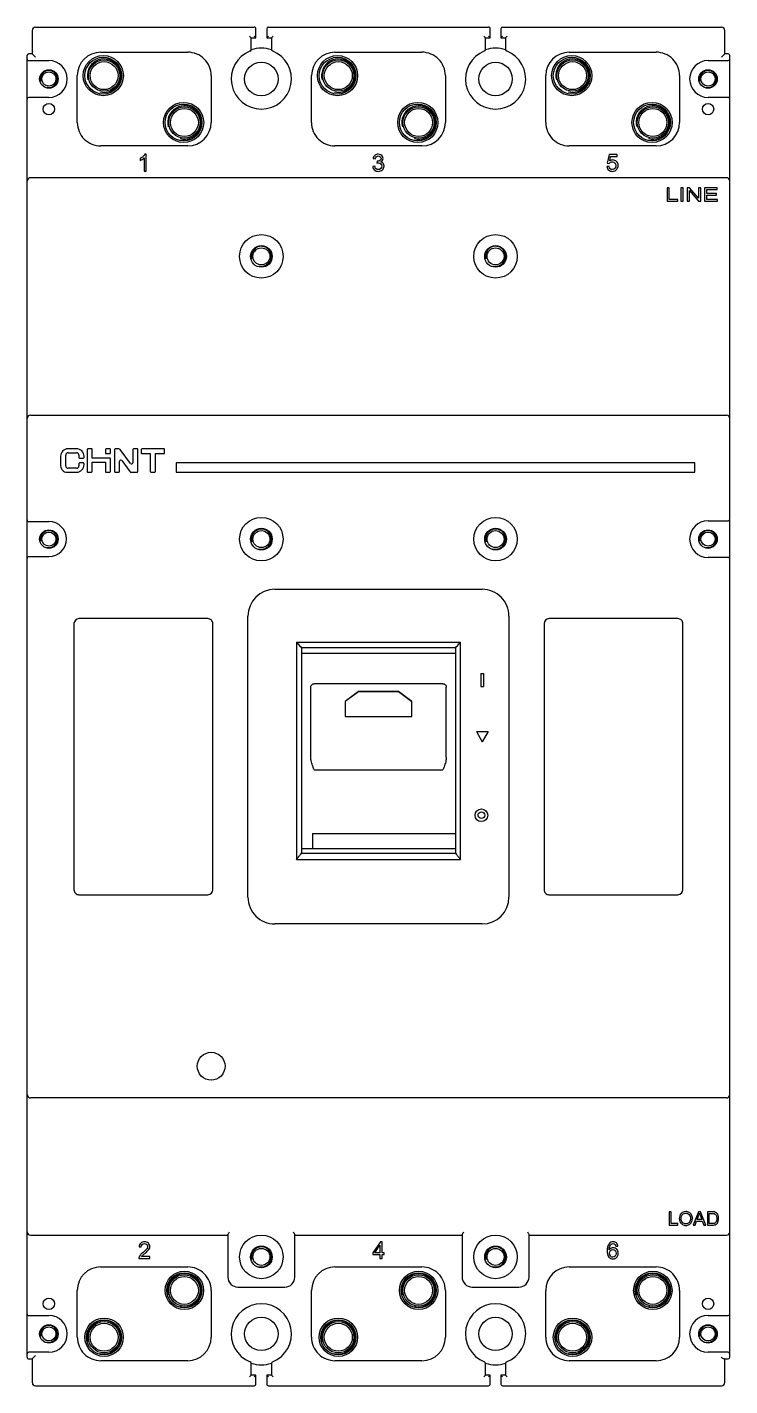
# Model space of a CAD drawing. Header units: millimetres. Extents: x 41 to 1635, y 11 to 1528.
# Drawn here: x 260.3 to 365.3, y 1247.6 to 1450.6 of the extents above; entities that cross this region are included whole.
import ezdxf

# ---------------------------------------------------------------- set-up
doc = ezdxf.new("R2010")
doc.units = ezdxf.units.MM
doc.header["$LTSCALE"] = 8
doc.layers.get('0').update_dxf_attribs({"linetype": 'CONTINUOUS'})
doc.layers.add('02___PRT_ALL_AXES', color=7, linetype='CONTINUOUS')
doc.layers.add('7_ALL_FEATURES', color=7, linetype='CONTINUOUS')

# ---------------------------------------------------------------- blocks, each defined once
blk = doc.blocks.new('MCCB - CHNT')
at = {"color": 0, "linetype": 'Continuous'}
for p, q in [((0.35, 0.15), (33.05, 0.15)), ((35.15, 0.15), (68.05, 0.15)), ((70.15, 0.15), (102.85, 0.15)), ((-0.15, -0.35), (-0.15, -3.85)), ((32.6, -1.45), (32.35, -1.2)), ((32.6, -3.19), (32.6, -1.45)), ((32.6, -1.45), (33.3, -1.45)), ((33.3, -1.45), (33.05, -1.2)), ((33.3, -1.45), (33.3, -0.1)), ((34.9, -0.1), (34.9, -1.45)), ((34.9, -1.45), (35.15, -1.2)), ((34.9, -1.45), (35.6, -1.45)), ((35.6, -1.45), (35.85, -1.2)), ((35.6, -1.45), (35.6, -3.19)), ((67.6, -1.45), (67.35, -1.2)), ((67.6, -3.19), (67.6, -1.45)), ((67.6, -1.45), (68.3, -1.45)), ((68.3, -1.45), (68.05, -1.2)), ((68.3, -1.45), (68.3, -0.1)), ((68.3, -0.35), (68.3, -0.1)), ((69.9, -0.1), (69.9, -1.45)), ((69.9, -1.45), (70.15, -1.2)), ((69.9, -1.45), (70.6, -1.45)), ((70.6, -1.45), (70.85, -1.2)), ((70.6, -1.45), (70.6, -3.19)), ((103.35, -3.85), (103.35, -0.35)), ((-0.15, -3.85), (-0.65, -3.85)), ((-0.15, -3.85), (0.35, -4.35)), ((10.1, -3.6), (23.1, -3.6)), ((45.1, -3.6), (58.1, -3.6)), ((80.1, -3.6), (93.1, -3.6)), ((103.35, -3.85), (102.85, -4.35)), ((103.85, -3.85), (103.35, -3.85)), ((-0.9, -198.6), (-0.9, -4.1)), ((-0.65, -4.85), (2.35, -4.85)), ((100.85, -4.85), (103.85, -4.85)), ((104.1, -198.6), (104.1, -4.1)), ((6.6, -14.1), (6.6, -7.1)), ((26.6, -7.1), (26.6, -14.1)), ((41.6, -14.1), (41.6, -7.1)), ((61.6, -7.1), (61.6, -14.1)), ((76.6, -14.1), (76.6, -7.1)), ((96.6, -7.1), (96.6, -14.1)), ((2.35, -10.35), (-0.65, -10.35)), ((103.85, -10.35), (100.85, -10.35)), ((23.1, -17.6), (10.1, -17.6)), ((58.1, -17.6), (45.1, -17.6)), ((93.1, -17.6), (80.1, -17.6)), ((15.98, -19.47), (15.98, -19.77)), ((16.6, -19.4), (16.6, -21.35)), ((16.9, -18.84), (16.71, -18.84)), ((16.9, -21.35), (16.9, -18.84)), ((50.79, -19.49), (51.1, -19.55)), ((51.41, -19.9), (51.37, -20.17)), ((51.46, -19.9), (51.41, -19.9)), ((86.05, -18.89), (85.8, -20.17)), ((85.8, -20.17), (86.09, -20.21)), ((87.29, -18.89), (86.05, -18.89)), ((86.16, -19.85), (86.29, -19.18)), ((86.29, -19.18), (87.29, -19.18)), ((87.29, -19.18), (87.29, -18.89)), ((16.6, -21.35), (16.9, -21.35)), ((51.07, -20.65), (50.75, -20.69)), ((86.07, -20.67), (85.75, -20.7)), ((103.6, -22.35), (-0.4, -22.35)), ((94.72, -23.85), (94.72, -25.85)), ((95.06, -23.85), (94.72, -23.85)), ((95.06, -25.62), (95.06, -23.85)), ((96.79, -23.85), (96.79, -25.85)), ((97.13, -23.85), (96.79, -23.85)), ((97.13, -25.85), (97.13, -23.85)), ((97.73, -23.85), (97.73, -25.85)), ((98.08, -23.85), (97.73, -23.85)), ((98.06, -25.85), (98.06, -24.28)), ((98.06, -24.28), (99.41, -25.85)), ((99.43, -25.42), (98.08, -23.85)), ((99.43, -23.85), (99.43, -25.42)), ((99.76, -23.85), (99.43, -23.85)), ((99.76, -25.85), (99.76, -23.85)), ((100.34, -23.85), (100.34, -25.85)), ((102.19, -23.85), (100.34, -23.85)), ((100.68, -24.7), (100.68, -24.09)), ((100.68, -24.09), (102.19, -24.09)), ((102.19, -24.09), (102.19, -23.85)), ((94.72, -25.85), (96.33, -25.85)), ((96.33, -25.62), (95.06, -25.62)), ((96.33, -25.85), (96.33, -25.62)), ((96.79, -25.85), (97.13, -25.85)), ((97.73, -25.85), (98.06, -25.85)), ((99.41, -25.85), (99.76, -25.85)), ((100.34, -25.85), (102.25, -25.85)), ((102.1, -24.7), (100.68, -24.7)), ((100.68, -25.62), (100.68, -24.94)), ((100.68, -24.94), (102.1, -24.94)), ((102.25, -25.62), (100.68, -25.62)), ((102.1, -24.94), (102.1, -24.7)), ((102.25, -25.85), (102.25, -25.62)), ((-0.4, -57.85), (103.6, -57.85)), ((6.48, -62.85), (5.22, -62.85)), ((8.72, -62.85), (8.17, -62.85)), ((11.45, -62.85), (10.9, -62.85)), ((12.78, -62.85), (12.27, -62.85)), ((15.54, -62.85), (15, -62.85)), ((19.53, -62.85), (16.26, -62.85)), ((4.1, -63.97), (4.1, -65.39)), ((4.87, -65.41), (4.87, -63.8)), ((5.22, -63.45), (6.48, -63.45)), ((6.83, -63.8), (6.83, -64.14)), ((6.95, -64.25), (7.49, -64.25)), ((7.49, -64.95), (6.95, -64.95)), ((7.6, -64.14), (7.6, -63.97)), ((8.06, -62.97), (8.06, -66.24)), ((8.83, -64.25), (8.83, -62.97)), ((11.45, -64.25), (8.83, -64.25)), ((8.83, -66.24), (8.83, -64.85)), ((8.83, -64.85), (10.79, -64.85)), ((10.79, -62.97), (10.79, -63.46)), ((10.79, -64.85), (10.79, -66.24)), ((10.9, -63.57), (11.45, -63.57)), ((11.56, -63.46), (11.56, -62.97)), ((11.56, -66.24), (11.56, -64.37)), ((12.15, -62.97), (12.15, -66.24)), ((12.92, -66.24), (12.92, -64.72)), ((14.57, -65.04), (13.01, -62.97)), ((13.24, -64.61), (14.47, -66.24)), ((14.88, -62.97), (14.88, -64.93)), ((15.65, -66.24), (15.65, -62.97)), ((16.14, -62.97), (16.14, -63.46)), ((16.26, -63.57), (17.51, -63.57)), ((17.51, -63.57), (17.51, -66.24)), ((18.28, -66.24), (18.28, -63.57)), ((18.28, -63.57), (19.53, -63.57)), ((19.64, -63.46), (19.64, -62.97)), ((21.39, -64.95), (21.39, -66.35)), ((98.89, -64.95), (21.39, -64.95)), ((98.89, -66.35), (98.89, -64.95)), ((5.07, -66.35), (6.48, -66.35)), ((6.48, -65.76), (5.22, -65.76)), ((6.83, -65.07), (6.83, -65.41)), ((7.6, -65.23), (7.6, -65.07)), ((8.17, -66.35), (8.72, -66.35)), ((10.9, -66.35), (11.45, -66.35)), ((12.27, -66.35), (12.81, -66.35)), ((14.69, -66.35), (15.54, -66.35)), ((17.62, -66.35), (18.17, -66.35)), ((21.39, -66.35), (98.89, -66.35)), ((-0.65, -73.73), (2.35, -73.73)), ((100.85, -73.6), (103.85, -73.6)), ((2.35, -78.98), (-0.65, -78.98)), ((103.85, -79.1), (100.85, -79.1)), ((36.1, -83.85), (67.1, -83.85)), ((6.1, -88.98), (6.1, -128.73)), ((26.1, -88.23), (6.85, -88.23)), ((26.85, -128.73), (26.85, -88.98)), ((32.1, -129.85), (32.1, -87.85)), ((71.1, -87.85), (71.1, -129.85)), ((76.35, -88.98), (76.35, -128.73)), ((96.35, -88.23), (77.1, -88.23)), ((97.1, -128.73), (97.1, -88.98)), ((39.35, -91.74), (39.35, -124.21)), ((39.35, -91.74), (63.85, -91.74)), ((40.04, -92.54), (63.17, -92.54)), ((40.04, -92.54), (40.1, -92.56)), ((40.1, -92.56), (40.1, -123.29)), ((63.1, -92.56), (63.17, -92.54)), ((63.1, -92.56), (63.1, -123.29)), ((63.85, -124.21), (63.85, -91.74)), ((63.1, -93.45), (40.1, -93.45)), ((66.89, -96.43), (66.89, -98.35)), ((66.89, -96.43), (67.32, -96.43)), ((67.32, -96.43), (67.32, -98.35)), ((41.49, -108.92), (41.49, -98.45)), ((61.24, -97.95), (41.99, -97.95)), ((48.61, -99.13), (46.61, -100.61)), ((48.61, -99.16), (46.63, -100.63)), ((48.61, -99.13), (48.61, -99.16)), ((54.61, -99.13), (48.61, -99.13)), ((54.61, -99.16), (48.61, -99.16)), ((54.61, -99.13), (54.61, -99.16)), ((56.61, -100.61), (54.61, -99.13)), ((56.61, -100.65), (54.61, -99.16)), ((66.89, -98.35), (67.32, -98.35)), ((46.61, -100.61), (46.61, -102.84)), ((56.61, -102.84), (56.61, -100.61)), ((46.61, -102.84), (56.61, -102.84)), ((66.23, -105.1), (67.98, -105.1)), ((66.23, -105.1), (67.1, -106.62)), ((67.98, -105.1), (67.1, -106.62)), ((41.73, -120.31), (41.73, -122.64)), ((41.73, -120.31), (63.1, -120.31)), ((41.73, -120.35), (63.1, -120.35)), ((63.1, -122.64), (40.1, -122.64)), ((40.1, -123.29), (63.1, -123.29)), ((39.35, -124.21), (63.85, -124.21)), ((6.85, -129.48), (26.1, -129.48)), ((77.1, -129.48), (96.35, -129.48)), ((67.1, -133.85), (36.1, -133.85)), ((103.6, -159.85), (-0.4, -159.85)), ((95.32, -176.85), (95.05, -176.85)), ((95.05, -176.85), (95.05, -178.85)), ((95.32, -178.62), (95.32, -176.85)), ((96.32, -178.62), (95.32, -178.62)), ((96.32, -178.85), (96.32, -178.62)), ((99.41, -176.85), (98.63, -178.85)), ((98.92, -178.85), (99.14, -178.25)), ((99.14, -178.25), (99.99, -178.25)), ((99.22, -178.03), (99.44, -177.45)), ((99.91, -178.03), (99.22, -178.03)), ((99.7, -176.85), (99.41, -176.85)), ((100.53, -178.85), (99.7, -176.85)), ((99.7, -177.48), (99.91, -178.03)), ((99.99, -178.25), (100.23, -178.85)), ((101.45, -176.85), (100.75, -176.85)), ((100.75, -176.85), (100.75, -178.85)), ((101.02, -177.09), (101.45, -177.09)), ((101.02, -178.62), (101.02, -177.09)), ((101.45, -178.62), (101.02, -178.62)), ((29.1, -180.29), (29.1, -186.6)), ((39.1, -186.6), (39.1, -180.29)), ((64.1, -180.29), (64.1, -186.6)), ((74.1, -186.6), (74.1, -180.29)), ((95.05, -178.85), (96.32, -178.85)), ((98.63, -178.85), (98.92, -178.85)), ((100.23, -178.85), (100.53, -178.85)), ((100.75, -178.85), (101.48, -178.85)), ((15.84, -182.07), (16.15, -182.1)), ((51.88, -181.35), (50.74, -182.97)), ((51.04, -182.97), (51.82, -181.85)), ((51.82, -181.85), (51.82, -182.97)), ((52.13, -181.35), (51.88, -181.35)), ((52.13, -182.97), (52.13, -181.35)), ((87.08, -181.99), (87.38, -181.97)), ((15.78, -183.85), (17.43, -183.85)), ((17.43, -183.56), (16.21, -183.56)), ((17.43, -183.85), (17.43, -183.56)), ((50.74, -182.97), (50.74, -183.25)), ((50.74, -183.25), (51.82, -183.25)), ((51.82, -182.97), (51.04, -182.97)), ((51.82, -183.25), (51.82, -183.85)), ((51.82, -183.85), (52.13, -183.85)), ((52.47, -182.97), (52.13, -182.97)), ((52.13, -183.25), (52.47, -183.25)), ((52.13, -183.85), (52.13, -183.25)), ((52.47, -183.25), (52.47, -182.97)), ((10.1, -185.1), (23.1, -185.1)), ((45.1, -185.1), (58.1, -185.1)), ((80.1, -185.1), (93.1, -185.1)), ((6.6, -195.6), (6.6, -188.6)), ((26.6, -188.6), (26.6, -195.6)), ((30.6, -188.1), (37.6, -188.1)), ((41.6, -195.6), (41.6, -188.6)), ((61.6, -188.6), (61.6, -195.6)), ((65.6, -188.1), (72.6, -188.1)), ((76.6, -195.6), (76.6, -188.6)), ((96.6, -188.6), (96.6, -195.6)), ((-0.65, -192.35), (2.35, -192.35)), ((100.85, -192.35), (103.85, -192.35)), ((2.35, -197.85), (-0.65, -197.85)), ((-0.65, -198.85), (-0.15, -198.85)), ((-0.15, -198.85), (0.35, -198.35)), ((-0.15, -198.85), (-0.15, -202.35)), ((103.85, -197.85), (100.85, -197.85)), ((103.29, -198.85), (103.85, -198.85)), ((103.35, -202.35), (103.35, -198.85)), ((23.1, -199.1), (10.1, -199.1)), ((32.6, -201.25), (32.6, -199.52)), ((35.6, -199.52), (35.6, -201.25)), ((58.1, -199.1), (45.1, -199.1)), ((67.6, -201.25), (67.6, -199.52)), ((70.6, -199.52), (70.6, -201.25)), ((93.1, -199.1), (80.1, -199.1)), ((0.35, -202.85), (33.05, -202.85)), ((32.6, -201.25), (32.35, -201.5)), ((33.3, -201.25), (32.6, -201.25)), ((33.3, -201.25), (33.05, -201.5)), ((33.3, -202.6), (33.3, -201.25)), ((35.6, -201.25), (34.9, -201.25)), ((34.9, -201.25), (34.9, -202.6)), ((34.9, -201.25), (35.15, -201.5)), ((34.9, -202.35), (34.9, -202.6)), ((35.15, -202.85), (68.05, -202.85)), ((35.6, -201.25), (35.85, -201.5)), ((67.6, -201.25), (67.35, -201.5)), ((68.3, -201.25), (67.6, -201.25)), ((68.3, -201.25), (68.05, -201.5)), ((68.3, -202.6), (68.3, -201.25)), ((70.6, -201.25), (69.9, -201.25)), ((69.9, -201.25), (69.9, -202.6)), ((69.9, -201.25), (70.15, -201.5)), ((70.15, -202.85), (102.85, -202.85)), ((70.6, -201.25), (70.85, -201.5))]:
    blk.add_line(p, q, dxfattribs=at)
at = {"color": 0}
for p, q in [((61.74, -108.92), (61.74, -98.45)), ((41.99, -110.81), (61.24, -110.81))]:
    blk.add_line(p, q, dxfattribs=at)
at = {"color": 0, "linetype": 'Continuous'}
for centre, radius in [((10.48, -7.1), 3), ((10.48, -7.1), 2.75), ((45.48, -7.1), 3), ((45.48, -7.1), 2.75), ((80.48, -7.1), 3), ((80.48, -7.1), 2.75), ((2.35, -7.6), 1.38), ((100.85, -7.6), 1.38), ((22.48, -14.1), 3), ((22.48, -14.1), 2.75), ((57.48, -14.1), 3), ((57.48, -14.1), 2.75), ((92.48, -14.1), 3), ((92.48, -14.1), 2.75), ((34.1, -34.1), 3.25), ((69.1, -34.1), 3.25), ((34.1, -76.35), 3.25), ((69.1, -76.35), 3.25), ((66.98, -117.6), 0.95), ((66.98, -117.6), 0.5), ((26.6, -155.1), 2.08), ((34.1, -183.6), 1.62), ((69.1, -183.6), 1.62), ((22.6, -188.6), 2.87), ((22.6, -188.6), 2.62), ((57.6, -188.6), 2.87), ((57.6, -188.6), 2.62), ((92.6, -188.6), 2.87), ((92.6, -188.6), 2.62), ((10.6, -195.6), 2.87), ((45.6, -195.6), 2.87), ((80.6, -195.6), 2.87), ((2.35, -195.1), 1.38), ((10.6, -195.6), 2.62), ((45.6, -195.6), 2.62), ((80.6, -195.6), 2.62)]:
    blk.add_circle(centre, radius, dxfattribs=at)
for centre, radius, start, end in [((0.35, -0.35), 0.5, 90.0002, 180.0002), ((33.05, -0.1), 0.25, 0.0002, 90.0002), ((35.15, -0.1), 0.25, 90.0002, 180.0002), ((68.05, -0.1), 0.25, 0.0002, 90.0002), ((70.15, -0.1), 0.25, 90.0002, 180.0002), ((102.85, -0.35), 0.5, 0.0002, 90.0002), ((102.85, -0.35), 0.5, 27.008, 35.3611), ((-0.65, -4.1), 0.25, 90.0004, 180), ((10.1, -7.1), 3.5, 90.0002, 180.0002), ((23.1, -7.1), 3.5, 0.0002, 90.0002), ((34.1, -7.6), 4.5, 111.6185, 68.3819), ((32.35, -3.19), 0.25, 291.6185, 0.0002), ((34.1, -7.6), 4.62, 71.0754, 108.9246), ((35.85, -3.19), 0.25, 180.0002, 248.3819), ((45.1, -7.1), 3.5, 90.0002, 180.0002), ((58.1, -7.1), 3.5, 0.0002, 90.0002), ((69.1, -7.6), 4.5, 111.6185, 68.3819), ((67.35, -3.19), 0.25, 291.6185, 0.0002), ((69.1, -7.6), 4.62, 71.0754, 108.9246), ((70.85, -3.19), 0.25, 180.0002, 248.3819), ((80.1, -7.1), 3.5, 90.0002, 180.0002), ((93.1, -7.1), 3.5, 0.0002, 90.0002), ((103.85, -4.1), 0.25, 0.0002, 90.0002), ((-0.65, -4.6), 0.25, 180.0002, 270.0002), ((2.35, -7.6), 2.75, 270.0002, 90.0002), ((10.6, -7.1), 2.5, 255, 195), ((45.6, -7.1), 2.5, 255, 195), ((80.6, -7.1), 2.5, 255, 195), ((100.85, -7.6), 2.75, 90.0002, 270.0002), ((103.85, -4.6), 0.25, 270.0002, 0.0002), ((2.35, -7.6), 1.25, 255, 195), ((100.85, -7.6), 1.25, 255, 195), ((-0.65, -10.6), 0.25, 90.0002, 180.0002), ((22.6, -14.1), 2.5, 255, 195), ((57.6, -14.1), 2.5, 255, 195), ((92.6, -14.1), 2.5, 255, 195), ((103.85, -10.6), 0.25, 0.0002, 90.0002), ((10.1, -14.1), 3.5, 180.0002, 270.0002), ((23.1, -14.1), 3.5, 270.0002, 0.0002), ((45.1, -14.1), 3.5, 180.0002, 270.0002), ((58.1, -14.1), 3.5, 270.0002, 0.0002), ((80.1, -14.1), 3.5, 180.0002, 270.0002), ((93.1, -14.1), 3.5, 270.0002, 0.0002), ((-0.4, -22.85), 0.5, 90.0002, 180.0002), ((103.6, -22.85), 0.5, 0.0002, 90.0002), ((34.1, -34.1), 1.5, 255, 195), ((69.1, -34.1), 1.5, 255, 195), ((-0.4, -58.35), 0.5, 90.0002, 180.0002), ((103.6, -58.35), 0.5, 0.0002, 90.0002), ((5.22, -63.97), 1.12, 90.0002, 180.0002), ((6.48, -63.97), 1.12, 0.0002, 90.0002), ((8.17, -62.97), 0.113, 90.0002, 180.0002), ((8.72, -62.97), 0.113, 0.0002, 90.0002), ((10.9, -62.97), 0.113, 90.0002, 180.0002), ((11.45, -62.97), 0.113, 0.0002, 90.0002), ((12.27, -62.97), 0.113, 90.0002, 180.0002), ((12.78, -63.14), 0.281, 36.9862, 90.0002), ((15, -62.97), 0.113, 90.0002, 180.0002), ((15.54, -62.97), 0.113, 0.0002, 90.0002), ((16.26, -62.97), 0.113, 90.0002, 180.0002), ((19.53, -62.97), 0.113, 0.0002, 90.0002), ((5.22, -63.8), 0.35, 90.0002, 180.0002), ((6.48, -63.8), 0.35, 0.0002, 90.0002), ((6.95, -64.14), 0.113, 180.0002, 270.0002), ((6.95, -65.07), 0.113, 90.0002, 180.0002), ((7.49, -64.14), 0.113, 270.0002, 0.0002), ((7.49, -65.07), 0.113, 0.0002, 90.0002), ((10.9, -63.46), 0.113, 180.0002, 270.0002), ((11.45, -63.46), 0.113, 270.0002, 0.0002), ((11.45, -64.37), 0.113, 0.0002, 90.0002), ((13.1, -64.72), 0.175, 36.9882, 180.0002), ((14.71, -64.93), 0.175, 216.9862, 0.0002), ((16.26, -63.46), 0.113, 180.0002, 270.0002), ((19.53, -63.46), 0.113, 270.0002, 0.0002), ((5.07, -65.39), 0.962, 180.0002, 270.0002), ((5.22, -65.41), 0.35, 180.0002, 270.0002), ((6.48, -65.23), 1.12, 270.0002, 0.0002), ((6.48, -65.41), 0.35, 270.0002, 0.0002), ((8.17, -66.24), 0.113, 180.0002, 270.0002), ((8.72, -66.24), 0.113, 270.0002, 0.0002), ((10.9, -66.24), 0.113, 180.0002, 270.0002), ((11.45, -66.24), 0.113, 270.0002, 0.0002), ((12.27, -66.24), 0.113, 180.0002, 270.0002), ((12.81, -66.24), 0.113, 270.0002, 0.0002), ((14.69, -66.07), 0.281, 216.9882, 270.0002), ((15.54, -66.24), 0.113, 270.0002, 0.0002), ((17.62, -66.24), 0.113, 180.0002, 270.0002), ((18.17, -66.24), 0.113, 270.0002, 0.0002), ((-0.65, -73.48), 0.25, 180.0002, 270.0002), ((2.35, -76.35), 1.25, 255, 195), ((2.35, -76.35), 2.62, 270.0002, 90.0002), ((34.1, -76.35), 1.5, 255, 195), ((69.1, -76.35), 1.5, 255, 195), ((100.85, -76.35), 2.75, 90.0002, 270.0002), ((100.85, -76.35), 1.25, 255, 195), ((103.85, -73.35), 0.25, 270.0001, 0.0002), ((-0.65, -79.23), 0.25, 90.0001, 180.0002), ((103.85, -79.35), 0.25, 0.0002, 90.0002), ((36.1, -87.85), 4, 90.0002, 180.0002), ((67.1, -87.85), 4, 0.0002, 90.0002), ((6.85, -88.98), 0.75, 90.0002, 180.0002), ((26.1, -88.98), 0.75, 0.0002, 90.0002), ((77.1, -88.98), 0.75, 90.0002, 180.0002), ((96.35, -88.98), 0.75, 0.0002, 90.0002), ((6.85, -128.73), 0.75, 180.0002, 270.0002), ((26.1, -128.73), 0.75, 270.0002, 0.0002), ((36.1, -129.85), 4, 180.0002, 270.0002), ((67.1, -129.85), 4, 270.0002, 0.0002), ((77.1, -128.73), 0.75, 180.0002, 270.0002), ((96.35, -128.73), 0.75, 270.0002, 0.0002), ((-0.4, -159.35), 0.5, 180.0002, 270.0002), ((103.6, -159.35), 0.5, 270.0002, 0.0002), ((-0.4, -179.85), 0.5, 180.0002, 270.0002), ((103.6, -179.85), 0.5, 270.0002, 0.0002), ((34.1, -183.6), 1.5, 255, 195), ((69.1, -183.6), 1.5, 255, 195), ((10.1, -188.6), 3.5, 90.0002, 180.0002), ((22.6, -188.6), 2.5, 255, 195), ((23.1, -188.6), 3.5, 0.0002, 90.0002), ((30.6, -186.6), 1.5, 180.0002, 270.0002), ((37.6, -186.6), 1.5, 270.0002, 0.0002), ((45.1, -188.6), 3.5, 90.0002, 180.0002), ((57.6, -188.6), 2.5, 255, 195), ((58.1, -188.6), 3.5, 0.0002, 90.0002), ((65.6, -186.6), 1.5, 180.0002, 270.0002), ((72.6, -186.6), 1.5, 270.0002, 0.0002), ((80.1, -188.6), 3.5, 90.0002, 180.0002), ((92.6, -188.6), 2.5, 255, 195), ((93.1, -188.6), 3.5, 0.0002, 90.0002), ((34.1, -195.1), 4.5, 291.6185, 248.3819), ((69.1, -195.1), 4.5, 291.6185, 248.3819), ((-0.65, -192.1), 0.25, 180.0002, 270.0002), ((2.35, -195.1), 2.75, 270.0002, 90.0002), ((100.85, -195.1), 2.75, 90.0002, 270.0002), ((103.85, -192.1), 0.25, 270.0002, 0.0002), ((2.35, -195.1), 1.25, 255, 195), ((10.6, -195.6), 2.5, 255, 195), ((45.6, -195.6), 2.5, 255, 195), ((80.6, -195.6), 2.5, 255, 195), ((100.85, -195.1), 1.25, 255, 195), ((10.1, -195.6), 3.5, 180.0002, 270.0002), ((23.1, -195.6), 3.5, 270.0002, 0.0002), ((45.1, -195.6), 3.5, 180.0002, 270.0002), ((58.1, -195.6), 3.5, 270.0002, 0.0002), ((80.1, -195.6), 3.5, 180.0002, 270.0002), ((93.1, -195.6), 3.5, 270.0002, 0.0002), ((-0.65, -198.1), 0.25, 90.0002, 180.0002), ((-0.65, -198.6), 0.25, 180.0002, 270.0002), ((103.85, -198.1), 0.25, 0.0002, 90.0002), ((103.85, -198.6), 0.25, 270.0002, 0.0002), ((32.35, -199.52), 0.25, 0.0002, 68.3819), ((34.1, -195.1), 4.62, 251.0754, 288.9246), ((35.85, -199.52), 0.25, 111.6185, 180.0002), ((67.35, -199.52), 0.25, 0.0002, 68.3819), ((69.1, -195.1), 4.62, 251.0754, 288.9246), ((70.85, -199.52), 0.25, 111.6185, 180.0002), ((0.35, -202.35), 0.5, 180.0002, 270.0002), ((0.35, -202.35), 0.5, 206.9912, 215.3918), ((0.35, -202.35), 0.5, 235.1407, 243.1641), ((33.05, -202.6), 0.25, 270.0002, 0.0002), ((35.15, -202.6), 0.25, 180.0002, 270.0002), ((68.05, -202.6), 0.25, 270.0002, 0.0002), ((70.15, -202.6), 0.25, 180.0002, 270.0002), ((102.85, -202.35), 0.5, 270.0002, 0.0002), ((102.85, -202.35), 0.5, 296.8621, 304.8186)]:
    blk.add_arc(centre, radius, start, end, dxfattribs=at)
for points, start_tangent, end_tangent in [([(16.43, -19.18), (15.98, -19.47)], (-0.745497, -0.666509), (-0.905022, -0.425364)), ([(15.98, -19.77), (16.31, -19.61)], (0.941741, 0.336339), (0.86019, 0.509974)), ([(16.31, -19.61), (16.6, -19.4)], (0.86019, 0.509974), (0.723353, 0.690478)), ([(16.71, -18.84), (16.43, -19.18)], (-0.44721, -0.894429), (-0.745497, -0.666509)), ([(51.05, -19.01), (50.79, -19.49)], (-0.770654, -0.637253), (-0.184384, -0.982854)), ([(51.55, -18.84), (51.05, -19.01)], (-1, -0.000004), (-0.770654, -0.637253)), ([(51.1, -19.55), (51.26, -19.21)], (0.149467, 0.988767), (0.734208, 0.678925)), ([(51.26, -19.21), (51.56, -19.1)], (0.734208, 0.678925), (1, 0.000004)), ([(51.37, -20.17), (51.59, -20.14)], (0.969204, 0.246261), (1, 0.000004)), ([(51.82, -19.8), (51.46, -19.9)], (-0.843951, -0.536421), (-0.997737, 0.067238)), ([(51.94, -18.93), (51.55, -18.84)], (-0.897197, 0.44163), (-1, -0.000004)), ([(51.56, -19.1), (51.86, -19.21)], (1, 0.000004), (0.723094, -0.69075)), ([(51.59, -20.14), (51.95, -20.27)], (1, 0.000004), (0.715202, -0.698917)), ([(51.98, -19.49), (51.82, -19.8)], (0.000004, -1), (-0.843951, -0.536421)), ([(51.86, -19.21), (51.98, -19.49)], (0.723094, -0.69075), (0.000004, -1)), ([(52.21, -19.17), (51.94, -18.93)], (-0.526411, 0.85023), (-0.897197, 0.44163)), ([(51.95, -20), (52.21, -19.79)], (0.913894, 0.405954), (0.556083, 0.831127)), ([(52.3, -20.21), (51.95, -20)], (-0.614864, 0.788633), (-0.975135, 0.22161)), ([(51.95, -20.27), (52.1, -20.62)], (0.715202, -0.698917), (0.000004, -1)), ([(52.3, -19.49), (52.21, -19.17)], (-0.000004, 1), (-0.526411, 0.85023)), ([(52.21, -19.79), (52.3, -19.49)], (0.556083, 0.831127), (-0.000004, 1)), ([(52.43, -20.61), (52.3, -20.21)], (-0.000004, 1), (-0.614864, 0.788633)), ([(86.09, -20.21), (86.28, -20.03)], (0.526352, 0.850267), (0.872824, 0.488035)), ([(86.63, -19.7), (86.16, -19.85)], (-1, -0.000004), (-0.821854, -0.569698)), ([(86.28, -20.03), (86.55, -19.97)], (0.872824, 0.488035), (1, 0.000004)), ([(86.55, -19.97), (86.93, -20.12)], (1, 0.000004), (0.698025, -0.716073)), ([(87.18, -19.92), (86.63, -19.7)], (-0.705104, 0.709104), (-1, -0.000004)), ([(86.93, -20.12), (87.08, -20.53)], (0.698025, -0.716073), (0.000004, -1)), ([(87.41, -20.51), (87.18, -19.92)], (-0.000004, 1), (-0.705104, 0.709104)), ([(50.75, -20.69), (51.01, -21.2)], (0.100149, -0.994972), (0.750897, -0.660419)), ([(51.01, -21.2), (51.57, -21.4)], (0.750897, -0.660419), (1, 0.000004)), ([(51.25, -21.03), (51.07, -20.65)], (-0.750897, 0.660419), (-0.196728, 0.980458)), ([(51.57, -21.14), (51.25, -21.03)], (-1, -0.000004), (-0.750897, 0.660419)), ([(51.94, -20.99), (51.57, -21.14)], (-0.712192, -0.701985), (-1, -0.000004)), ([(51.57, -21.4), (52.18, -21.17)], (1, 0.000004), (0.732195, 0.681095)), ([(52.1, -20.62), (51.94, -20.99)], (0.000004, -1), (-0.712192, -0.701985)), ([(52.18, -21.17), (52.43, -20.61)], (0.732195, 0.681095), (-0.000004, 1)), ([(85.75, -20.7), (85.99, -21.21)], (0.096328, -0.99535), (0.748148, -0.663532)), ([(85.99, -21.21), (86.55, -21.4)], (0.748148, -0.663532), (1, 0.000004)), ([(86.24, -21.03), (86.07, -20.67)], (-0.742572, 0.669766), (-0.150445, 0.988618)), ([(86.55, -21.14), (86.24, -21.03)], (-1, -0.000004), (-0.742572, 0.669766)), ([(86.93, -20.98), (86.55, -21.14)], (-0.675467, -0.73739), (-1, -0.000004)), ([(86.55, -21.4), (87.21, -21.09)], (1, 0.000004), (0.62247, 0.782643)), ([(87.08, -20.53), (86.93, -20.98)], (0.000004, -1), (-0.675467, -0.73739)), ([(87.21, -21.09), (87.41, -20.51)], (0.62247, 0.782643), (-0.000004, 1)), ([(39.35, -91.74), (39.58, -92.01), (39.81, -92.28), (40.04, -92.54)], (0.648245, -0.761432), (0.646698, -0.762746)), ([(63.17, -92.54), (63.4, -92.28), (63.63, -92.01), (63.85, -91.74)], (0.646693, 0.762751), (0.648239, 0.761437)), ([(41.49, -98.45), (41.51, -98.3), (41.58, -98.16), (41.69, -98.05), (41.83, -97.97), (41.99, -97.95)], (0, 1), (1, 0.000136)), ([(39.35, -124.21), (39.6, -123.9), (39.85, -123.59), (40.1, -123.29)], (0.631854, 0.775088), (0.629938, 0.776645)), ([(63.1, -123.29), (63.35, -123.59), (63.6, -123.9), (63.85, -124.21)], (0.629944, -0.776641), (0.631859, -0.775083)), ([(96.83, -177.1), (96.56, -177.88)], (-0.693089, -0.720852), (0.000004, -1)), ([(96.56, -177.88), (96.68, -178.38)], (0.000004, -1), (0.442166, -0.896933)), ([(96.68, -178.38), (97.02, -178.75)], (0.442166, -0.896933), (0.856433, -0.516258)), ([(97.54, -176.82), (96.83, -177.1)], (-1, -0.000004), (-0.693089, -0.720852)), ([(96.84, -177.88), (97.05, -177.24)], (-0.000004, 1), (0.730864, 0.682523)), ([(97.04, -178.45), (96.84, -177.88)], (-0.687597, 0.726093), (-0.000004, 1)), ([(97.53, -178.66), (97.04, -178.45)], (-1, -0.000004), (-0.687597, 0.726093)), ([(97.05, -177.24), (97.54, -177.05)], (0.730864, 0.682523), (1, 0.000004)), ([(98.03, -178.45), (97.53, -178.66)], (-0.681965, -0.731385), (-1, -0.000004)), ([(98.04, -176.95), (97.54, -176.82)], (-0.863276, 0.504732), (-1, -0.000004)), ([(97.54, -177.05), (97.9, -177.15)], (1, 0.000004), (0.850721, -0.525618)), ([(97.9, -177.15), (98.15, -177.43)], (0.850721, -0.525618), (0.41563, -0.909534)), ([(98.23, -177.85), (98.03, -178.45)], (0.000004, -1), (-0.681965, -0.731385)), ([(98.03, -178.76), (98.38, -178.4)], (0.881202, 0.47274), (0.460786, 0.887512)), ([(98.39, -177.32), (98.04, -176.95)], (-0.446938, 0.894565), (-0.863276, 0.504732)), ([(98.15, -177.43), (98.23, -177.85)], (0.41563, -0.909534), (0.000004, -1)), ([(98.38, -178.4), (98.51, -177.86)], (0.460786, 0.887512), (-0.000004, 1)), ([(98.51, -177.86), (98.39, -177.32)], (-0.000004, 1), (-0.446938, 0.894565)), ([(99.44, -177.45), (99.55, -177.06)], (0.351741, 0.936097), (0.201303, 0.979529)), ([(99.55, -177.06), (99.7, -177.48)], (0.269285, -0.96306), (0.357798, -0.933799)), ([(101.81, -176.88), (101.45, -176.85)], (-0.974081, 0.226199), (-1, -0.000004)), ([(101.45, -177.09), (101.79, -177.13)], (1, 0.000004), (0.934561, -0.355802)), ([(101.77, -178.58), (101.45, -178.62)], (-0.951902, -0.306403), (-1, -0.000004)), ([(101.95, -178.48), (101.77, -178.58)], (-0.712953, -0.701212), (-0.951902, -0.306403)), ([(101.79, -177.13), (102.05, -177.36)], (0.934561, -0.355802), (0.526924, -0.849912)), ([(102.11, -177.03), (101.81, -176.88)], (-0.768439, 0.639923), (-0.974081, 0.226199)), ([(102.1, -178.22), (101.95, -178.48)], (-0.320981, -0.947086), (-0.712953, -0.701212)), ([(102.05, -177.36), (102.15, -177.84)], (0.526924, -0.849912), (0.000004, -1)), ([(102.05, -178.72), (102.24, -178.54)], (0.836263, 0.548328), (0.592407, 0.805639)), ([(102.15, -177.84), (102.1, -178.22)], (0.000004, -1), (-0.320981, -0.947086)), ([(102.35, -177.37), (102.11, -177.03)], (-0.354232, 0.935158), (-0.768439, 0.639923)), ([(102.24, -178.54), (102.38, -178.25)], (0.592407, 0.805639), (0.293819, 0.955861)), ([(102.43, -177.84), (102.35, -177.37)], (-0.000004, 1), (-0.354232, 0.935158)), ([(102.38, -178.25), (102.43, -177.84)], (0.293819, 0.955861), (-0.000004, 1)), ([(29.1, -180.29), (29.14, -180.18)], (-0.000004, 1), (0.477138, 0.878828)), ([(29.14, -180.18), (29.23, -180.03), (29.35, -179.85)], (0.477138, 0.878828), (0.577347, 0.816499)), ([(38.85, -179.85), (38.98, -180.03), (39.07, -180.18), (39.1, -180.29)], (0.577353, -0.816495), (0.000004, -1)), ([(64.1, -180.29), (64.14, -180.18)], (-0.000004, 1), (0.477138, 0.878828)), ([(64.14, -180.18), (64.23, -180.03), (64.35, -179.85)], (0.477138, 0.878828), (0.577347, 0.816499)), ([(73.85, -179.85), (73.98, -180.03), (74.07, -180.18), (74.1, -180.29)], (0.577353, -0.816495), (0.000004, -1)), ([(97.02, -178.75), (97.54, -178.89)], (0.856433, -0.516258), (1, 0.000004)), ([(97.54, -178.89), (98.03, -178.76)], (1, 0.000004), (0.881202, 0.47274)), ([(101.48, -178.85), (101.81, -178.82)], (1, 0.000004), (0.972684, 0.232133)), ([(101.81, -178.82), (102.05, -178.72)], (0.972684, 0.232133), (0.836263, 0.548328)), ([(16.08, -181.53), (15.84, -182.07)], (-0.753422, -0.657537), (-0.086626, -0.996241)), ([(16.65, -181.34), (16.08, -181.53)], (-1, -0.000004), (-0.753422, -0.657537)), ([(16.15, -182.1), (16.29, -181.73)], (-0.000004, 1), (0.707104, 0.707109)), ([(16.29, -181.73), (16.64, -181.6)], (0.707104, 0.707109), (1, 0.000004)), ([(16.97, -182.4), (16.42, -182.93)], (-0.593196, -0.805058), (-0.774482, -0.632596)), ([(16.64, -181.6), (16.98, -181.72)], (1, 0.000004), (0.721107, -0.692824)), ([(17.22, -181.54), (16.65, -181.34)], (-0.724561, 0.689211), (-1, -0.000004)), ([(16.69, -183.08), (17.16, -182.64)], (0.76424, 0.644932), (0.667315, 0.744776)), ([(17.11, -182.03), (16.97, -182.4)], (0.000004, -1), (-0.593196, -0.805058)), ([(16.98, -181.72), (17.11, -182.03)], (0.721107, -0.692824), (0.000004, -1)), ([(17.16, -182.64), (17.37, -182.33)], (0.667315, 0.744776), (0.390965, 0.920406)), ([(17.43, -182.04), (17.22, -181.54)], (-0.000004, 1), (-0.724561, 0.689211)), ([(17.37, -182.33), (17.43, -182.04)], (0.390965, 0.920406), (-0.000004, 1)), ([(86.05, -181.63), (85.78, -182.68)], (-0.630953, -0.775821), (0.000004, -1)), ([(85.78, -182.68), (86.02, -183.61)], (0.000004, -1), (0.651645, -0.758524)), ([(86.68, -181.34), (86.05, -181.63)], (-1, -0.000004), (-0.630953, -0.775821)), ([(86.08, -182.56), (86.17, -181.99)], (0.006846, 0.999977), (0.378403, 0.925641)), ([(86.35, -182.31), (86.08, -182.56)], (-0.890112, -0.455742), (-0.545878, -0.837865)), ([(86.13, -183.04), (86.28, -182.65)], (-0.000004, 1), (0.697781, 0.716311)), ([(86.17, -181.99), (86.4, -181.68)], (0.378403, 0.925641), (0.80384, 0.594845)), ([(86.28, -182.65), (86.63, -182.5)], (0.697781, 0.716311), (1, 0.000004)), ([(86.69, -182.23), (86.35, -182.31)], (-1, -0.000004), (-0.890112, -0.455742)), ([(86.4, -181.68), (86.66, -181.6)], (0.80384, 0.594845), (1, 0.000004)), ([(86.63, -182.5), (86.98, -182.65)], (1, 0.000004), (0.681421, -0.731892)), ([(86.66, -181.6), (86.96, -181.73)], (1, 0.000004), (0.684819, -0.728713)), ([(87.16, -181.51), (86.68, -181.34)], (-0.75384, 0.657058), (-1, -0.000004)), ([(87.21, -182.46), (86.69, -182.23)], (-0.690478, 0.723353), (-1, -0.000004)), ([(86.96, -181.73), (87.08, -181.99)], (0.684819, -0.728713), (0.222829, -0.974858)), ([(86.98, -182.65), (87.12, -183.06)], (0.681421, -0.731892), (0.000004, -1)), ([(87.38, -181.97), (87.16, -181.51)], (-0.130458, 0.991454), (-0.75384, 0.657058)), ([(87.43, -183.04), (87.21, -182.46)], (-0.000004, 1), (-0.690478, 0.723353)), ([(15.82, -183.64), (15.78, -183.85)], (-0.353054, -0.935603), (0.046465, -0.99892)), ([(16.02, -183.31), (15.82, -183.64)], (-0.644868, -0.764294), (-0.353054, -0.935603)), ([(16.42, -182.93), (16.02, -183.31)], (-0.774482, -0.632596), (-0.644868, -0.764294)), ([(16.21, -183.56), (16.34, -183.39)], (0.529996, 0.848), (0.689935, 0.723871)), ([(16.34, -183.39), (16.69, -183.08)], (0.689935, 0.723871), (0.76424, 0.644932)), ([(86.02, -183.61), (86.65, -183.9)], (0.651645, -0.758524), (1, 0.000004)), ([(86.2, -183.35), (86.13, -183.04)], (-0.418041, 0.908428), (-0.000004, 1)), ([(86.39, -183.57), (86.2, -183.35)], (-0.845491, 0.53399), (-0.418041, 0.908428)), ([(86.64, -183.64), (86.39, -183.57)], (-1, -0.000004), (-0.845491, 0.53399)), ([(86.98, -183.49), (86.64, -183.64)], (-0.663227, -0.748418), (-1, -0.000004)), ([(86.65, -183.9), (87.05, -183.79)], (1, 0.000004), (0.855857, 0.517212)), ([(87.12, -183.06), (86.98, -183.49)], (0.000004, -1), (-0.663227, -0.748418)), ([(87.05, -183.79), (87.33, -183.48)], (0.855857, 0.517212), (0.451722, 0.892159)), ([(87.33, -183.48), (87.43, -183.04)], (0.451722, 0.892159), (-0.000004, 1)), ([(103.16, -198.81), (103.01, -198.71), (102.85, -198.6)], (-0.864378, 0.502842), (-0.816499, 0.577347)), ([(103.29, -198.85), (103.16, -198.81)], (-1, -0.000004), (-0.864378, 0.502842))]:
    blk.add_spline(points, degree=3, dxfattribs=dict(at, start_tangent=start_tangent, end_tangent=end_tangent))
for points, knots in [([(61.24, -97.95), (61.29, -97.95), (61.4, -97.97), (61.54, -98.04), (61.65, -98.15), (61.72, -98.29), (61.74, -98.4), (61.74, -98.45)], [0, 0, 0, 0, 0.1594077, 0.3146208, 0.4684653, 0.6236624, 0.7821705, 0.7821705, 0.7821705, 0.7821705]), ([(41.99, -110.81), (41.93, -110.67), (41.83, -110.4), (41.69, -110), (41.58, -109.62), (41.51, -109.27), (41.49, -109.03), (41.49, -108.92)], [0, 0, 0, 0, 0.448198, 0.869677, 1.262802, 1.626744, 1.96215, 1.96215, 1.96215, 1.96215]), ([(61.74, -108.92), (61.74, -109.03), (61.72, -109.27), (61.65, -109.62), (61.54, -110), (61.4, -110.4), (61.29, -110.67), (61.24, -110.81)], [0, 0, 0, 0, 0.335614, 0.699616, 1.092696, 1.514053, 1.962149, 1.962149, 1.962149, 1.962149])]:
    blk.add_open_spline(points, degree=3, knots=knots, dxfattribs=at)
at = {"layer": '02___PRT_ALL_AXES', "color": 0, "linetype": 'Continuous'}
for p, q in [((-0.4, -180.35), (29.1, -180.35)), ((39.1, -180.35), (64.1, -180.35)), ((74.1, -180.35), (103.6, -180.35))]:
    blk.add_line(p, q, dxfattribs=at)
for centre, radius in [((34.1, -7.6), 2.5), ((69.1, -7.6), 2.5), ((2.35, -7.6), 1.06), ((100.85, -7.6), 1.06), ((2.35, -12.1), 0.85), ((100.85, -12.1), 0.85), ((34.1, -34.1), 1.62), ((69.1, -34.1), 1.62), ((34.1, -34.1), 1.27), ((69.1, -34.1), 1.27), ((2.35, -76.35), 1.38), ((34.1, -76.35), 1.62), ((34.1, -76.35), 1.27), ((69.1, -76.35), 1.62), ((69.1, -76.35), 1.27), ((100.85, -76.35), 1.38), ((2.35, -76.35), 1.06), ((100.85, -76.35), 1.06), ((34.1, -183.6), 3.25), ((69.1, -183.6), 3.25), ((34.1, -183.6), 1.27), ((69.1, -183.6), 1.27), ((2.35, -190.6), 0.85), ((100.85, -190.6), 0.85), ((34.1, -195.1), 2.5), ((69.1, -195.1), 2.5), ((2.35, -195.1), 1.06), ((100.85, -195.1), 1.38), ((100.85, -195.1), 1.06)]:
    blk.add_circle(centre, radius, dxfattribs=at)
at = {"layer": '7_ALL_FEATURES', "color": 0, "linetype": 'Continuous'}
for centre, radius in [((10.6, -7.1), 2.34), ((10.6, -7.1), 2.09), ((45.6, -7.1), 2.34), ((45.6, -7.1), 2.09), ((80.6, -7.1), 2.34), ((80.6, -7.1), 2.09), ((22.6, -14.1), 2.34), ((22.6, -14.1), 2.09), ((57.6, -14.1), 2.34), ((57.6, -14.1), 2.09), ((92.6, -14.1), 2.34), ((92.6, -14.1), 2.09), ((22.6, -188.6), 2.34), ((22.6, -188.6), 2.09), ((57.6, -188.6), 2.34), ((57.6, -188.6), 2.09), ((92.6, -188.6), 2.34), ((92.6, -188.6), 2.09), ((10.6, -195.6), 2.34), ((10.6, -195.6), 2.09), ((45.6, -195.6), 2.34), ((45.6, -195.6), 2.09), ((80.6, -195.6), 2.34), ((80.6, -195.6), 2.09)]:
    blk.add_circle(centre, radius, dxfattribs=at)

msp = doc.modelspace()

# ---------------------------------------------------------------- block references
at = {"color": 0}
msp.add_blockref('MCCB - CHNT', (261.22, 1450.45), dxfattribs=at)

doc.saveas('drawing.dxf')
